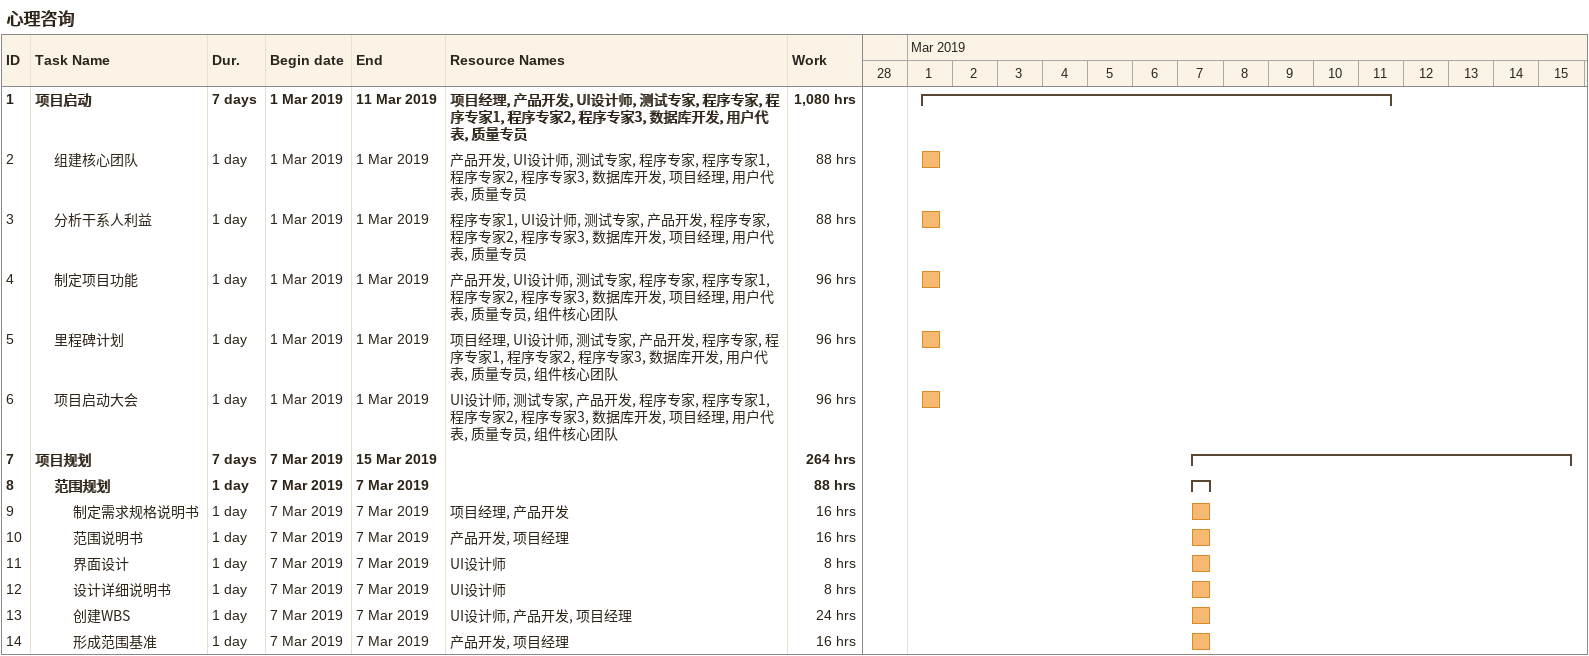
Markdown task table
心理咨询

| ID | Level | Task | Duration | Start | Finish | Resources | Work (h) |
|---|---|---|---|---|---|---|---|
| 1 | 1 | **项目启动** | 7d | 2019-03-01 | 2019-03-11 | 项目经理, 产品开发, UI设计师, 测试专家, 程序专家, 程序专家1, 程序专家2, 程序专家3, 数据库开发, 用户代表, 质量专员 | 1080 |
| 2 | 2 | 组建核心团队 | 1d | 2019-03-01 | 2019-03-01 | 产品开发, UI设计师, 测试专家, 程序专家, 程序专家1, 程序专家2, 程序专家3, 数据库开发, 项目经理, 用户代表, 质量专员 | 88 |
| 3 | 2 | 分析干系人利益 | 1d | 2019-03-01 | 2019-03-01 | 程序专家1, UI设计师, 测试专家, 产品开发, 程序专家, 程序专家2, 程序专家3, 数据库开发, 项目经理, 用户代表, 质量专员 | 88 |
| 4 | 2 | 制定项目功能 | 1d | 2019-03-01 | 2019-03-01 | 产品开发, UI设计师, 测试专家, 程序专家, 程序专家1, 程序专家2, 程序专家3, 数据库开发, 项目经理, 用户代表, 质量专员, 组件核心团队 | 96 |
| 5 | 2 | 里程碑计划 | 1d | 2019-03-01 | 2019-03-01 | 项目经理, UI设计师, 测试专家, 产品开发, 程序专家, 程序专家1, 程序专家2, 程序专家3, 数据库开发, 用户代表, 质量专员, 组件核心团队 | 96 |
| 6 | 2 | 项目启动大会 | 1d | 2019-03-01 | 2019-03-01 | UI设计师, 测试专家, 产品开发, 程序专家, 程序专家1, 程序专家2, 程序专家3, 数据库开发, 项目经理, 用户代表, 质量专员, 组件核心团队 | 96 |
| 7 | 1 | **项目规划** | 7d | 2019-03-07 | 2019-03-15 |  | 264 |
| 8 | 2 | **范围规划** | 1d | 2019-03-07 | 2019-03-07 |  | 88 |
| 9 | 3 | 制定需求规格说明书 | 1d | 2019-03-07 | 2019-03-07 | 项目经理, 产品开发 | 16 |
| 10 | 3 | 范围说明书 | 1d | 2019-03-07 | 2019-03-07 | 产品开发, 项目经理 | 16 |
| 11 | 3 | 界面设计 | 1d | 2019-03-07 | 2019-03-07 | UI设计师 | 8 |
| 12 | 3 | 设计详细说明书 | 1d | 2019-03-07 | 2019-03-07 | UI设计师 | 8 |
| 13 | 3 | 创建WBS | 1d | 2019-03-07 | 2019-03-07 | UI设计师, 产品开发, 项目经理 | 24 |
| 14 | 3 | 形成范围基准 | 1d | 2019-03-07 | 2019-03-07 | 产品开发, 项目经理 | 16 |
